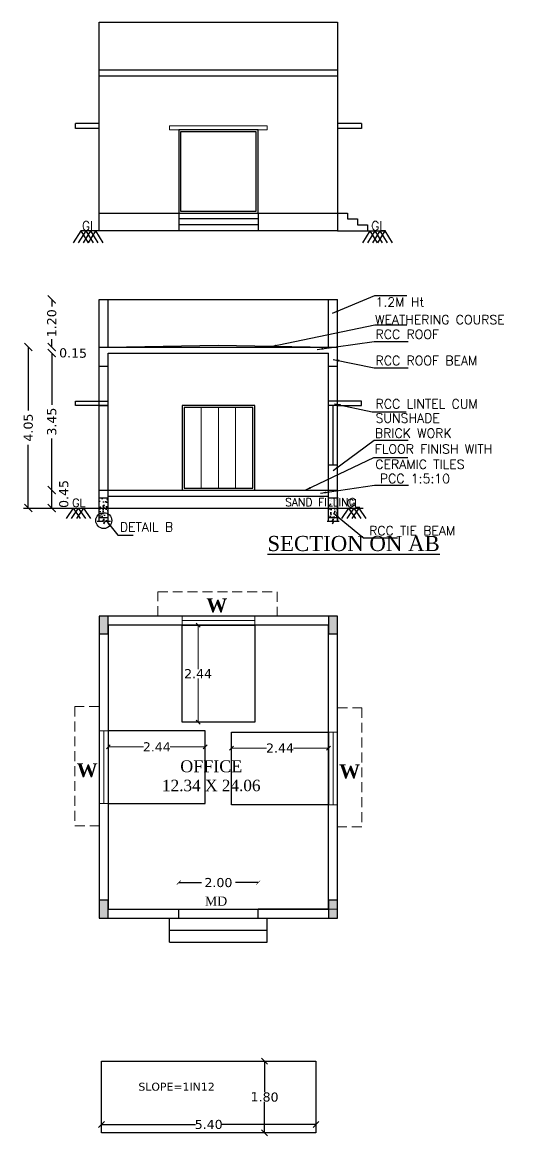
# Model space of a CAD drawing. Header units: metres. Extents: x 1610 to 5629, y 732 to 3974.
# Drawn here: x 1969.69 to 1982.06, y 873.53 to 901.55 of the extents above; entities that cross this region are included whole.
import ezdxf
from ezdxf.enums import TextEntityAlignment as Align

# ---------------------------------------------------------------- set-up
doc = ezdxf.new("R2010")
doc.units = ezdxf.units.M
doc.header["$MEASUREMENT"] = 0
doc.header["$PDMODE"] = 2
doc.header["$PDSIZE"] = 50
doc.linetypes.add('HIDDEN', pattern=[0.375, 0.25, -0.125])
doc.layers.get('0').update_dxf_attribs({"lineweight": 0})
doc.layers.get('Defpoints').update_dxf_attribs({"lineweight": 0})
for name, color, linetype in [('BLK_1_FLR_0_ROOM_1_LIGHT_VENTILATION_1', 3, 'Continuous'), ('BLK_3_FLR_0_AC_ROOM', 3, 'Continuous'), ('BLK_3_FLR_0_EXIT_WIDTH_DOOR', 2, 'Continuous'), ('BLK_3_FLR_0_WATER_CLOSET', 1, 'Continuous'), ('BLK_3_PARAPET_HT', 233, 'Continuous')]:
    doc.layers.add(name, color=color, linetype=linetype)
doc.layers.add('BLK_3_DA_RAMP_1', color=1, linetype='Continuous', plot=False)
for name, color, linetype, lineweight in [('BLK_3_FLR_0_BLT_UP_AREA', 18, 'Continuous', 0), ('BLK_3_HT_OF_BLDG', 5, 'Continuous', 50), ('BLK_3_PLINTH_HEIGHT', 7, 'Continuous', 30)]:
    doc.layers.add(name, color=color, linetype=linetype, lineweight=lineweight)
doc.styles.add('Isa-', font='times.ttf')
doc.styles.get("Standard").update_dxf_attribs({"font": 'verdana.ttf', "height": 0.23})
doc.styles.add('STYLE2', font='romant.shx', dxfattribs={"width": 0.8, "height": 4})
doc.dimstyles.new('123', dxfattribs={"dimtxt": 0.3, "dimasz": 0.2, "dimexe": 0.18, "dimexo": 0.0625, "dimgap": 0.09, "dimtad": 0, "dimzin": 0, "dimdsep": 46, "dimtxsty": 'Standard', "dimblk": 'ARCHTICK', "dimcen": 0.09, "dimse1": 1, "dimse2": 1, "dimadec": 3, "dimazin": 0, "dimtfac": 1, "dimtofl": 0, "dimtmove": 0, "dimatfit": 3, "dimfxl": 0, "dimtolj": 1, "dimtzin": 0, "dimarcsym": 0})
doc.dimstyles.new('ISO-25', dxfattribs={"dimscale": 0, "dimtxt": 0.23, "dimasz": 0.15, "dimexe": 1.25, "dimexo": 0.625, "dimgap": 0, "dimtad": 0, "dimtih": 1, "dimtoh": 1, "dimzin": 1, "dimdsep": 46, "dimtxsty": 'Standard', "dimblk": 'OBLIQUE', "dimcen": 0, "dimse1": 1, "dimse2": 1, "dimclrd": 1, "dimclrt": 3, "dimadec": 0, "dimazin": 2, "dimtfac": 1, "dimtix": 1, "dimtofl": 0, "dimtmove": 0, "dimatfit": 3, "dimfxl": 0, "dimtolj": 1, "dimarcsym": 0})
doc.dimstyles.new('STANDARD$0', dxfattribs={"dimtxt": 0.23, "dimasz": 0.1, "dimexe": 2, "dimexo": 2, "dimgap": 0, "dimtad": 0, "dimzin": 0, "dimdsep": 46, "dimtxsty": 'Standard', "dimblk": 'OBLIQUE', "dimcen": -0.0625, "dimse1": 1, "dimse2": 1, "dimclrd": 7, "dimclre": 9, "dimclrt": 7, "dimadec": 0, "dimazin": 0, "dimtfac": 1, "dimtix": 1, "dimtofl": 0, "dimtmove": 2, "dimatfit": 3, "dimldrblk": 'OBLIQUE', "dimfxl": 0, "dimtolj": 1, "dimtzin": 0, "dimarcsym": 0})

# ---------------------------------------------------------------- blocks, each defined once
blk = doc.blocks.new('_ArchTick')
at = {"color": 0, "linetype": 'ByBlock', "const_width": 0.15}
blk.add_lwpolyline([(-0.5, -0.5), (0.5, 0.5)], dxfattribs=at)
blk = doc.blocks.new('*D71')
at = {"layer": 'BLK_3_FLR_0_EXIT_WIDTH_DOOR', "lineweight": -2}
for p, q in [((1973.63, 879.901), (1974.203, 879.901)), ((1975.63, 879.901), (1975.056, 879.901))]:
    blk.add_line(p, q, dxfattribs=at)
at = {"layer": 'Defpoints', "color": 0}
for p in [(1973.63, 879.901), (1973.63, 879.237), (1975.63, 879.237)]:
    blk.add_point(p, dxfattribs=at)
at = {"layer": 'BLK_3_FLR_0_EXIT_WIDTH_DOOR', "lineweight": -2, "xscale": 0.1, "yscale": 0.1, "zscale": 0.1, "rotation": 180}
blk.add_blockref('_ArchTick', (1973.63, 879.901), dxfattribs=at)
at = {"layer": 'BLK_3_FLR_0_EXIT_WIDTH_DOOR', "lineweight": -2, "xscale": 0.1, "yscale": 0.1, "zscale": 0.1}
blk.add_blockref('_ArchTick', (1975.63, 879.901), dxfattribs=at)
at = {"layer": 'BLK_3_FLR_0_EXIT_WIDTH_DOOR', "color": 7, "lineweight": -3, "insert": (1974.63, 879.901), "char_height": 0.23, "attachment_point": 5}
blk.add_mtext('\\A1;2.00', dxfattribs=at)
blk = doc.blocks.new('_Oblique')
at = {"color": 0, "linetype": 'ByBlock', "lineweight": -2}
blk.add_line((-0.5, -0.5), (0.5, 0.5), dxfattribs=at)
blk = doc.blocks.new('*D72')
at = {"layer": 'BLK_1_FLR_0_ROOM_1_LIGHT_VENTILATION_1', "color": 232, "lineweight": 0}
for p, q in [((1971.86, 883.318), (1972.741, 883.318)), ((1974.3, 883.318), (1973.419, 883.318))]:
    blk.add_line(p, q, dxfattribs=at)
at = {"layer": 'Defpoints', "color": 0}
for p in [(1971.86, 883.722), (1974.3, 883.722), (1971.86, 883.318)]:
    blk.add_point(p, dxfattribs=at)
at = {"layer": 'BLK_1_FLR_0_ROOM_1_LIGHT_VENTILATION_1', "color": 232, "lineweight": 0, "xscale": 0.1, "yscale": 0.1, "zscale": 0.1, "rotation": 180}
blk.add_blockref('_Oblique', (1971.86, 883.318), dxfattribs=at)
at = {"layer": 'BLK_1_FLR_0_ROOM_1_LIGHT_VENTILATION_1', "color": 232, "lineweight": 0, "xscale": 0.1, "yscale": 0.1, "zscale": 0.1}
blk.add_blockref('_Oblique', (1974.3, 883.318), dxfattribs=at)
at = {"layer": 'BLK_1_FLR_0_ROOM_1_LIGHT_VENTILATION_1', "color": 232, "insert": (1973.08, 883.318), "char_height": 0.23, "attachment_point": 5}
blk.add_mtext('\\A1;2.44', dxfattribs=at)
blk = doc.blocks.new('*D73')
at = {"layer": 'BLK_1_FLR_0_ROOM_1_LIGHT_VENTILATION_1', "color": 232, "lineweight": 0}
for p, q in [((1974.96, 883.287), (1975.841, 883.287)), ((1977.4, 883.287), (1976.519, 883.287))]:
    blk.add_line(p, q, dxfattribs=at)
at = {"layer": 'Defpoints', "color": 0}
for p in [(1974.96, 883.691), (1977.4, 883.691), (1977.4, 883.287)]:
    blk.add_point(p, dxfattribs=at)
at = {"layer": 'BLK_1_FLR_0_ROOM_1_LIGHT_VENTILATION_1', "color": 232, "lineweight": 0, "xscale": 0.1, "yscale": 0.1, "zscale": 0.1, "rotation": 180}
blk.add_blockref('_Oblique', (1974.96, 883.287), dxfattribs=at)
at = {"layer": 'BLK_1_FLR_0_ROOM_1_LIGHT_VENTILATION_1', "color": 232, "lineweight": 0, "xscale": 0.1, "yscale": 0.1, "zscale": 0.1}
blk.add_blockref('_Oblique', (1977.4, 883.287), dxfattribs=at)
at = {"layer": 'BLK_1_FLR_0_ROOM_1_LIGHT_VENTILATION_1', "color": 232, "insert": (1976.18, 883.287), "char_height": 0.23, "attachment_point": 5}
blk.add_mtext('\\A1;2.44', dxfattribs=at)
blk = doc.blocks.new('*D74')
at = {"layer": 'BLK_1_FLR_0_ROOM_1_LIGHT_VENTILATION_1', "color": 232, "lineweight": 0}
for p, q in [((1974.119, 886.378), (1974.119, 885.275)), ((1974.119, 883.938), (1974.119, 885.04))]:
    blk.add_line(p, q, dxfattribs=at)
at = {"layer": 'Defpoints', "color": 0}
for p in [(1973.715, 886.378), (1974.119, 886.378), (1973.715, 883.938)]:
    blk.add_point(p, dxfattribs=at)
at = {"layer": 'BLK_1_FLR_0_ROOM_1_LIGHT_VENTILATION_1', "color": 232, "lineweight": 0, "xscale": 0.1, "yscale": 0.1, "zscale": 0.1}
for p, rotation in [((1974.119, 886.378), 90), ((1974.119, 883.938), 270)]:
    blk.add_blockref('_Oblique', p, dxfattribs=dict(at, rotation=rotation))
at = {"layer": 'BLK_1_FLR_0_ROOM_1_LIGHT_VENTILATION_1', "color": 232, "insert": (1974.119, 885.158), "char_height": 0.23, "attachment_point": 5}
blk.add_mtext('\\A1;2.44', dxfattribs=at)
blk = doc.blocks.new('*D75')
at = {"color": 0, "linetype": 'ByBlock', "lineweight": -2}
for p, q in [((1970.437, 893.227), (1970.437, 891.927)), ((1970.437, 889.777), (1970.437, 891.077))]:
    blk.add_line(p, q, dxfattribs=at)
at = {"layer": 'Defpoints', "color": 0, "linetype": 'ByBlock'}
for p in [(1970.437, 893.227), (1971.63, 893.227), (1971.63, 889.777)]:
    blk.add_point(p, dxfattribs=at)
at = {"color": 0, "linetype": 'ByBlock', "lineweight": -2, "xscale": 0.2, "yscale": 0.2, "zscale": 0.2}
for p, rotation in [((1970.437, 893.227), 90), ((1970.437, 889.777), 270)]:
    blk.add_blockref('_ArchTick', p, dxfattribs=dict(at, rotation=rotation))
at = {"color": 0, "linetype": 'ByBlock', "lineweight": -3, "insert": (1970.437, 891.502), "char_height": 0.23, "attachment_point": 5, "rotation": 90}
blk.add_mtext('\\A1;3.45', dxfattribs=at)
blk = doc.blocks.new('*D76')
at = {"color": 0, "linetype": 'ByBlock', "lineweight": -2}
for p, q in [((1970.437, 893.377), (1970.437, 893.577)), ((1970.437, 893.227), (1970.437, 893.027))]:
    blk.add_line(p, q, dxfattribs=at)
at = {"layer": 'Defpoints', "color": 0, "linetype": 'ByBlock'}
for p in [(1970.437, 893.377), (1971.63, 893.377), (1971.63, 893.227)]:
    blk.add_point(p, dxfattribs=at)
at = {"color": 0, "linetype": 'ByBlock', "lineweight": -2, "xscale": 0.2, "yscale": 0.2, "zscale": 0.2}
for p, rotation in [((1970.437, 893.377), 270), ((1970.437, 893.227), 90)]:
    blk.add_blockref('_ArchTick', p, dxfattribs=dict(at, rotation=rotation))
at = {"color": 0, "linetype": 'ByBlock', "lineweight": -3, "insert": (1970.973, 893.226), "char_height": 0.23, "attachment_point": 5, "rotation": 359}
blk.add_mtext('\\A1;0.15', dxfattribs=at)
blk = doc.blocks.new('*D77')
at = {"color": 0, "linetype": 'ByBlock', "lineweight": -2}
for p, q in [((1969.846, 893.377), (1969.846, 891.784)), ((1969.846, 889.327), (1969.846, 890.92))]:
    blk.add_line(p, q, dxfattribs=at)
at = {"layer": 'Defpoints', "color": 0, "linetype": 'ByBlock'}
for p in [(1971.63, 893.377), (1969.846, 889.327), (1971.63, 889.327)]:
    blk.add_point(p, dxfattribs=at)
at = {"color": 0, "linetype": 'ByBlock', "lineweight": -2, "xscale": 0.2, "yscale": 0.2, "zscale": 0.2}
for p, rotation in [((1969.846, 893.377), 90), ((1969.846, 889.327), 270)]:
    blk.add_blockref('_ArchTick', p, dxfattribs=dict(at, rotation=rotation))
at = {"color": 0, "linetype": 'ByBlock', "lineweight": -3, "insert": (1969.846, 891.352), "char_height": 0.23, "attachment_point": 5, "rotation": 90}
blk.add_mtext('\\A1;4.05', dxfattribs=at)
blk = doc.blocks.new('*D83')
at = {"color": 0, "lineweight": -2}
for p, q in [((1970.437, 894.577), (1970.437, 894.395)), ((1970.437, 893.377), (1970.437, 893.56))]:
    blk.add_line(p, q, dxfattribs=at)
at = {"layer": 'Defpoints', "color": 0}
for p in [(1970.437, 894.577), (1971.86, 894.577), (1971.63, 893.377)]:
    blk.add_point(p, dxfattribs=at)
at = {"color": 0, "lineweight": -2, "xscale": 0.2, "yscale": 0.2, "zscale": 0.2}
for p, rotation in [((1970.437, 894.577), 90), ((1970.437, 893.377), 270)]:
    blk.add_blockref('_ArchTick', p, dxfattribs=dict(at, rotation=rotation))
at = {"color": 0, "lineweight": -3, "insert": (1970.437, 893.977), "char_height": 0.23, "attachment_point": 5, "rotation": 90}
blk.add_mtext('\\A1;1.20', dxfattribs=at)
blk = doc.blocks.new('*D78')
at = {"layer": 'BLK_3_PARAPET_HT', "color": 0, "lineweight": -2, "ltscale": 2}
for p, q in [((1970.437, 894.577), (1970.437, 894.395)), ((1970.437, 893.377), (1970.437, 893.56))]:
    blk.add_line(p, q, dxfattribs=at)
at = {"layer": 'Defpoints', "color": 0, "ltscale": 2}
for p in [(1970.437, 894.577), (1971.86, 894.577), (1971.63, 893.377)]:
    blk.add_point(p, dxfattribs=at)
at = {"layer": 'BLK_3_PARAPET_HT', "color": 0, "lineweight": -2, "ltscale": 2, "xscale": 0.2, "yscale": 0.2, "zscale": 0.2}
for p, rotation in [((1970.437, 894.577), 90), ((1970.437, 893.377), 270)]:
    blk.add_blockref('_ArchTick', p, dxfattribs=dict(at, rotation=rotation))
at = {"layer": 'BLK_3_PARAPET_HT', "color": 0, "lineweight": -3, "ltscale": 2, "insert": (1970.437, 893.977), "char_height": 0.23, "attachment_point": 5, "rotation": 90}
blk.add_mtext('\\A1;1.20', dxfattribs=at)
blk = doc.blocks.new('*D79')
at = {"layer": 'BLK_3_HT_OF_BLDG', "color": 0, "lineweight": -2, "ltscale": 2}
for p, q in [((1969.846, 893.377), (1969.846, 891.784)), ((1969.846, 889.327), (1969.846, 890.92))]:
    blk.add_line(p, q, dxfattribs=at)
at = {"layer": 'Defpoints', "color": 0, "ltscale": 2}
for p in [(1971.63, 893.377), (1969.846, 889.327), (1971.63, 889.327)]:
    blk.add_point(p, dxfattribs=at)
at = {"layer": 'BLK_3_HT_OF_BLDG', "color": 0, "lineweight": -2, "ltscale": 2, "xscale": 0.2, "yscale": 0.2, "zscale": 0.2}
for p, rotation in [((1969.846, 893.377), 90), ((1969.846, 889.327), 270)]:
    blk.add_blockref('_ArchTick', p, dxfattribs=dict(at, rotation=rotation))
at = {"layer": 'BLK_3_HT_OF_BLDG', "color": 0, "lineweight": -3, "ltscale": 2, "insert": (1969.846, 891.352), "char_height": 0.23, "attachment_point": 5, "rotation": 90}
blk.add_mtext('\\A1;4.05', dxfattribs=at)
blk = doc.blocks.new('*D80')
at = {"layer": 'BLK_3_FLR_0_AC_ROOM', "color": 0, "lineweight": -2}
for p, q in [((1970.437, 893.227), (1970.437, 891.927)), ((1970.437, 889.777), (1970.437, 891.077))]:
    blk.add_line(p, q, dxfattribs=at)
at = {"layer": 'Defpoints', "color": 0}
for p in [(1970.437, 893.227), (1971.63, 893.227), (1971.63, 889.777)]:
    blk.add_point(p, dxfattribs=at)
at = {"layer": 'BLK_3_FLR_0_AC_ROOM', "color": 0, "lineweight": -2, "xscale": 0.2, "yscale": 0.2, "zscale": 0.2}
for p, rotation in [((1970.437, 893.227), 90), ((1970.437, 889.777), 270)]:
    blk.add_blockref('_ArchTick', p, dxfattribs=dict(at, rotation=rotation))
at = {"layer": 'BLK_3_FLR_0_AC_ROOM', "color": 0, "insert": (1970.437, 891.502), "char_height": 0.23, "attachment_point": 5, "rotation": 90}
blk.add_mtext('\\A1;3.45', dxfattribs=at)
blk = doc.blocks.new('*D81')
at = {"layer": 'BLK_3_FLR_0_WATER_CLOSET', "color": 0, "lineweight": -2}
for p, q in [((1970.437, 893.227), (1970.437, 891.927)), ((1970.437, 889.777), (1970.437, 891.077))]:
    blk.add_line(p, q, dxfattribs=at)
at = {"layer": 'Defpoints', "color": 0}
for p in [(1970.437, 893.227), (1971.63, 893.227), (1971.63, 889.777)]:
    blk.add_point(p, dxfattribs=at)
at = {"layer": 'BLK_3_FLR_0_WATER_CLOSET', "color": 0, "lineweight": -2, "xscale": 0.2, "yscale": 0.2, "zscale": 0.2}
for p, rotation in [((1970.437, 893.227), 90), ((1970.437, 889.777), 270)]:
    blk.add_blockref('_ArchTick', p, dxfattribs=dict(at, rotation=rotation))
at = {"layer": 'BLK_3_FLR_0_WATER_CLOSET', "color": 0, "insert": (1970.437, 891.502), "char_height": 0.23, "attachment_point": 5, "rotation": 90}
blk.add_mtext('\\A1;3.45', dxfattribs=at)
blk = doc.blocks.new('*D82')
at = {"layer": 'BLK_3_PLINTH_HEIGHT', "color": 0, "lineweight": -2, "ltscale": 2}
blk.add_line((1970.437, 889.327), (1970.437, 889.777), dxfattribs=at)
at = {"layer": 'Defpoints', "color": 0, "ltscale": 2}
for p in [(1970.437, 889.777), (1971.63, 889.777), (1971.63, 889.327)]:
    blk.add_point(p, dxfattribs=at)
at = {"layer": 'BLK_3_PLINTH_HEIGHT', "color": 0, "lineweight": -2, "ltscale": 2, "xscale": 0.2, "yscale": 0.2, "zscale": 0.2}
for p, rotation in [((1970.437, 889.777), 90), ((1970.437, 889.327), 270)]:
    blk.add_blockref('_ArchTick', p, dxfattribs=dict(at, rotation=rotation))
at = {"layer": 'BLK_3_PLINTH_HEIGHT', "color": 0, "lineweight": -3, "ltscale": 2, "insert": (1970.74, 889.68), "char_height": 0.23, "attachment_point": 5, "rotation": 90}
blk.add_mtext('\\A1;0.45', dxfattribs=at)
blk = doc.blocks.new('*D86')
at = {"layer": 'BLK_3_DA_RAMP_1', "color": 1, "lineweight": -2, "ltscale": 2}
for p, q in [((1971.685, 873.815), (1974.051, 873.815)), ((1977.085, 873.815), (1974.719, 873.815))]:
    blk.add_line(p, q, dxfattribs=at)
at = {"layer": 'Defpoints', "color": 0, "ltscale": 2}
for p in [(1971.685, 873.815), (1971.685, 873.803), (1977.085, 873.607)]:
    blk.add_point(p, dxfattribs=at)
at = {"layer": 'BLK_3_DA_RAMP_1', "color": 1, "lineweight": -2, "ltscale": 2, "xscale": 0.15, "yscale": 0.15, "zscale": 0.15, "rotation": 180}
blk.add_blockref('_Oblique', (1971.685, 873.815), dxfattribs=at)
at = {"layer": 'BLK_3_DA_RAMP_1', "color": 1, "lineweight": -2, "ltscale": 2, "xscale": 0.15, "yscale": 0.15, "zscale": 0.15}
blk.add_blockref('_Oblique', (1977.085, 873.815), dxfattribs=at)
at = {"layer": 'BLK_3_DA_RAMP_1', "color": 3, "lineweight": 25, "ltscale": 2, "insert": (1974.385, 873.815), "char_height": 0.23, "attachment_point": 5}
blk.add_mtext('\\A1;5.40', dxfattribs=at)
blk = doc.blocks.new('*D87')
at = {"layer": 'BLK_3_DA_RAMP_1', "color": 1, "lineweight": -2, "ltscale": 2}
for p, q in [((1975.792, 875.407), (1975.792, 874.628)), ((1975.792, 873.607), (1975.792, 874.387))]:
    blk.add_line(p, q, dxfattribs=at)
at = {"layer": 'Defpoints', "color": 0, "ltscale": 2}
for p in [(1975.792, 875.407), (1977.085, 875.407), (1977.085, 873.607)]:
    blk.add_point(p, dxfattribs=at)
at = {"layer": 'BLK_3_DA_RAMP_1', "color": 1, "lineweight": -2, "ltscale": 2, "xscale": 0.15, "yscale": 0.15, "zscale": 0.15}
for p, rotation in [((1975.792, 875.407), 90), ((1975.792, 873.607), 270)]:
    blk.add_blockref('_Oblique', p, dxfattribs=dict(at, rotation=rotation))
at = {"layer": 'BLK_3_DA_RAMP_1', "color": 3, "lineweight": 25, "ltscale": 2, "insert": (1975.792, 874.507), "char_height": 0.23, "attachment_point": 5, "rotation": 359}
blk.add_mtext('\\A1;1.80', dxfattribs=at)

msp = doc.modelspace()

# ---------------------------------------------------------------- hatches: boundary and pattern name
at = {"linetype": 'ByBlock', "lineweight": -3}
h = msp.add_hatch(dxfattribs=at)
h.set_pattern_fill('AR-CONC', color=256, scale=0.03, style=0)
h.set_pattern_definition([(50, (1871.36546, 923.41966), (0.21517805, -0.01882564), [0.0225, -0.2475]), (355, (1871.36546, 923.41966), (-0.0416254, 0.22565764), [0.018, -0.198]), (100.4514, (1871.38339, 923.4181), (0.1735528, 0.20683186), [0.01912206, -0.21034263]), (46.1842, (1871.36546, 923.47966), (0.3201723, -0.0496557), [0.03375, -0.37125]), (96.6356, (1871.39214, 923.47553), (0.2803988, 0.2922354), [0.0286831, -0.3155139]), (351.1842, (1871.36546, 923.47966), (0.2803986, 0.2922356), [0.027, -0.297]), (21, (1871.39546, 923.46466), (0.17907212, -0.12078567), [0.0225, -0.2475]), (326, (1871.39546, 923.46466), (0.0729946, 0.217545), [0.018, -0.198]), (71.4514, (1871.41038, 923.4546), (0.2520668, 0.09675915), [0.01912206, -0.21034263]), (37.5, (1871.365456, 923.41966), (0.003647957, 0.099868156), [0, -0.1956, 0, -0.201, 0, -0.19875]), (7.5, (1871.36546, 923.41966), (0.07892086, 0.11832351), [0, -0.1146, 0, -0.1911, 0, -0.07575]), (327.5, (1871.298556, 923.41966), (0.16014673, -0.00676646), [0, -0.075, 0, -0.234, 0, -0.3105]), (317.5, (1871.26856, 923.41966), (0.17495585, 0.0300315), [0, -0.0975, 0, -0.1554, 0, -0.2205])])
h.paths.add_polyline_path([(1971.858, 889.577), (1971.63, 889.577), (1971.63, 889.327), (1971.858, 889.327)])
h.paths.add_polyline_path([(1971.858, 889.327), (1971.63, 889.327), (1971.63, 889.077), (1971.858, 889.077)])
h = msp.add_hatch(dxfattribs=at)
h.set_pattern_fill('AR-CONC', color=256, scale=0.03, style=0)
h.set_pattern_definition([(50, (1867.61346, 923.41966), (0.21517805, -0.01882564), [0.0225, -0.2475]), (355, (1867.61346, 923.41966), (-0.0416254, 0.22565764), [0.018, -0.198]), (100.4514, (1867.63139, 923.4181), (0.1735528, 0.20683186), [0.01912206, -0.21034263]), (46.1842, (1867.61346, 923.47966), (0.3201723, -0.0496557), [0.03375, -0.37125]), (96.6356, (1867.64014, 923.47553), (0.2803988, 0.2922354), [0.0286831, -0.3155139]), (351.1842, (1867.61346, 923.47966), (0.2803986, 0.2922356), [0.027, -0.297]), (21, (1867.64346, 923.46466), (0.17907212, -0.12078567), [0.0225, -0.2475]), (326, (1867.64346, 923.46466), (0.0729946, 0.217545), [0.018, -0.198]), (71.4514, (1867.65838, 923.4546), (0.2520668, 0.09675915), [0.01912206, -0.21034263]), (37.5, (1867.613456, 923.41966), (0.003647957, 0.099868156), [0, -0.1956, 0, -0.201, 0, -0.19875]), (7.5, (1867.61346, 923.41966), (0.07892086, 0.11832351), [0, -0.1146, 0, -0.1911, 0, -0.07575]), (327.5, (1867.546556, 923.41966), (0.16014673, -0.00676646), [0, -0.075, 0, -0.234, 0, -0.3105]), (317.5, (1867.51656, 923.41966), (0.17495585, 0.0300315), [0, -0.0975, 0, -0.1554, 0, -0.2205])])
h.paths.add_polyline_path([(1977.63, 889.577), (1977.401, 889.577), (1977.401, 889.327), (1977.63, 889.327)])
h.paths.add_polyline_path([(1977.63, 889.327), (1977.401, 889.327), (1977.401, 889.077), (1977.63, 889.077)])
at = {"lineweight": 25, "ltscale": 2}
for points in [[(1971.86, 886.158), (1971.86, 886.608), (1971.63, 886.608), (1971.63, 886.158)], [(1977.63, 886.158), (1977.63, 886.608), (1977.4, 886.608), (1977.4, 886.158)], [(1971.86, 879.008), (1971.86, 879.458), (1971.63, 879.458), (1971.63, 879.008)], [(1977.63, 879.008), (1977.63, 879.458), (1977.4, 879.458), (1977.4, 879.008)]]:
    msp.add_hatch(color=1, dxfattribs=at).paths.add_polyline_path(points)

# ---------------------------------------------------------------- linework, layer by layer
for p, q in [((1971.63, 899), (1971.03, 899)), ((1971.63, 898.88), (1971.03, 898.88)), ((1978.23, 899), (1977.63, 899)), ((1978.23, 898.88), (1977.63, 898.88)), ((1971.63, 896.75), (1977.63, 896.75)), ((1973.63, 896.75), (1973.63, 896.3)), ((1975.63, 896.75), (1975.63, 896.3)), ((1977.63, 896.75), (1977.88, 896.75)), ((1977.88, 896.75), (1977.88, 896.6)), ((1977.88, 896.6), (1978.13, 896.6)), ((1978.13, 896.6), (1978.13, 896.45)), ((1971.63, 896.3), (1971.164, 896.3)), ((1977.63, 896.3), (1971.63, 896.3)), ((1977.63, 896.3), (1978.814, 896.3)), ((1978.13, 896.45), (1978.38, 896.45)), ((1978.38, 896.45), (1978.38, 896.3)), ((1973.63, 879.007), (1973.63, 879.237)), ((1975.63, 879.007), (1975.63, 879.238)), ((1973.4, 878.407), (1973.4, 879.007)), ((1975.86, 878.407), (1975.86, 879.007))]:
    msp.add_line(p, q, dxfattribs=at)
for p, q in [((1975.86, 898.945), (1973.4, 898.945)), ((1973.4, 898.845), (1973.4, 898.945)), ((1973.63, 898.845), (1973.4, 898.845)), ((1975.63, 898.945), (1975.86, 898.945)), ((1975.63, 898.845), (1975.86, 898.845)), ((1975.86, 898.945), (1975.86, 898.845)), ((1974.198, 891.857), (1974.198, 889.827)), ((1974.63, 891.857), (1974.63, 889.827)), ((1975.063, 891.857), (1975.063, 889.827)), ((1977.63, 886.608), (1971.63, 886.608)), ((1971.63, 886.608), (1971.63, 879.008)), ((1977.63, 879.008), (1977.63, 886.608)), ((1977.4, 886.378), (1971.86, 886.378)), ((1971.86, 886.378), (1971.86, 879.237)), ((1977.4, 879.238), (1977.4, 886.378)), ((1971.86, 879.237), (1973.63, 879.237)), ((1975.63, 879.238), (1977.4, 879.238)), ((1975.63, 879.237), (1977.63, 879.237)), ((1971.63, 879.008), (1977.63, 879.008))]:
    msp.add_line(p, q)
at = {"lineweight": 25}
for p, q in [((1971.164, 896.3), (1970.979, 896.004)), ((1971.29, 896.3), (1971.105, 896.004)), ((1971.164, 896.3), (1971.349, 896.004)), ((1971.41, 896.3), (1971.225, 896.004)), ((1971.29, 896.3), (1971.475, 896.004)), ((1971.536, 896.3), (1971.351, 896.004)), ((1971.41, 896.3), (1971.595, 896.004)), ((1971.536, 896.3), (1971.721, 896.004)), ((1978.442, 896.3), (1978.257, 896.004)), ((1978.568, 896.3), (1978.383, 896.004)), ((1978.442, 896.3), (1978.627, 896.004)), ((1978.688, 896.3), (1978.503, 896.004)), ((1978.568, 896.3), (1978.753, 896.004)), ((1978.814, 896.3), (1978.629, 896.004)), ((1978.688, 896.3), (1978.873, 896.004)), ((1978.814, 896.3), (1978.999, 896.004))]:
    msp.add_line(p, q, dxfattribs=at)
at = {"linetype": 'ByBlock', "lineweight": -3}
for p, q in [((1971.63, 894.577), (1977.63, 894.577)), ((1971.63, 889.327), (1971.63, 894.577)), ((1971.86, 893.377), (1971.86, 894.577)), ((1977.4, 893.377), (1977.4, 894.577)), ((1977.63, 889.327), (1977.63, 894.577)), ((1971.63, 893.377), (1977.63, 893.377)), ((1971.86, 893.227), (1977.4, 893.227)), ((1971.86, 888.989), (1971.86, 893.227)), ((1977.4, 889.327), (1977.4, 893.227)), ((1971.63, 892.897), (1971.86, 892.897)), ((1977.4, 892.897), (1977.63, 892.897)), ((1971.63, 892.017), (1971.86, 892.017)), ((1971.63, 891.907), (1971.86, 891.907)), ((1971.858, 891.907), (1971.63, 891.907)), ((1977.63, 892.017), (1977.4, 892.017)), ((1977.63, 891.907), (1977.4, 891.907)), ((1977.515, 890.407), (1977.515, 891.907)), ((1977.63, 890.407), (1977.4, 890.407)), ((1971.63, 889.777), (1977.63, 889.777)), ((1971.63, 888.99), (1971.63, 889.597)), ((1971.63, 888.989), (1971.63, 889.597)), ((1971.86, 889.577), (1971.63, 889.577)), ((1971.861, 889.627), (1977.4, 889.627)), ((1977.4, 888.99), (1977.4, 889.597)), ((1977.4, 888.99), (1977.4, 889.597)), ((1977.63, 889.577), (1977.4, 889.577)), ((1977.63, 888.99), (1977.63, 889.597)), ((1977.63, 889.597), (1977.63, 888.99)), ((1977.63, 889.597), (1977.63, 888.99)), ((1969.723, 889.327), (1978.268, 889.327)), ((1970.974, 889.327), (1970.796, 889.063)), ((1971.104, 889.327), (1970.926, 889.063)), ((1970.974, 889.327), (1971.152, 889.063)), ((1971.234, 889.327), (1971.056, 889.063)), ((1971.104, 889.327), (1971.282, 889.063)), ((1971.234, 889.327), (1971.411, 889.063)), ((1977.905, 889.327), (1977.728, 889.063)), ((1978.035, 889.327), (1977.857, 889.063)), ((1977.905, 889.327), (1978.083, 889.063)), ((1978.165, 889.327), (1977.987, 889.063)), ((1978.035, 889.327), (1978.213, 889.063)), ((1978.165, 889.327), (1978.343, 889.063)), ((1971.86, 889.077), (1971.63, 889.077)), ((1971.71, 888.989), (1971.745, 889.053)), ((1971.745, 889.053), (1971.745, 888.928)), ((1977.63, 889.077), (1977.4, 889.077)), ((1977.48, 888.99), (1977.515, 889.053)), ((1977.515, 889.053), (1977.497, 888.93)), ((1971.71, 888.989), (1971.58, 888.989)), ((1971.745, 888.929), (1971.782, 888.989)), ((1971.911, 888.989), (1971.782, 888.989)), ((1977.48, 888.99), (1977.363, 888.99)), ((1977.497, 888.93), (1977.534, 888.99)), ((1977.668, 888.99), (1977.534, 888.99))]:
    msp.add_line(p, q, dxfattribs=at)
at = {"lineweight": -3}
for p, q in [((1971.86, 893.377), (1974.625, 893.427)), ((1974.625, 893.427), (1977.4, 893.377))]:
    msp.add_line(p, q, dxfattribs=at)
at = {"color": 7, "linetype": 'HIDDEN'}
for p, q in [((1973.105, 886.608), (1973.105, 887.218)), ((1973.105, 887.218), (1976.105, 887.218)), ((1976.105, 887.218), (1976.105, 886.608)), ((1971.63, 884.332), (1971.02, 884.332)), ((1971.02, 884.332), (1971.02, 881.332)), ((1977.63, 884.301), (1978.24, 884.301)), ((1978.24, 884.301), (1978.24, 881.301)), ((1971.02, 881.332), (1971.63, 881.332)), ((1978.24, 881.301), (1977.63, 881.301))]:
    msp.add_line(p, q, dxfattribs=at)
at = {"color": 7}
for p, q in [((1973.715, 886.608), (1973.715, 886.378)), ((1973.715, 886.493), (1975.545, 886.493)), ((1975.545, 886.608), (1975.545, 886.378)), ((1971.63, 883.722), (1971.86, 883.722)), ((1971.745, 883.722), (1971.745, 881.892)), ((1977.63, 883.691), (1977.4, 883.691)), ((1977.515, 883.691), (1977.515, 881.861)), ((1971.63, 881.892), (1971.86, 881.892)), ((1977.63, 881.861), (1977.4, 881.861))]:
    msp.add_line(p, q, dxfattribs=at)
at = {"lineweight": 25, "ltscale": 2}
for points in [[(1971.63, 896.3), (1971.63, 901.55), (1977.63, 901.55), (1977.63, 896.3)], [(1971.63, 900.35), (1977.63, 900.35)], [(1971.63, 900.2), (1977.63, 900.2)], [(1971.03, 898.88), (1971.03, 899)], [(1978.23, 899), (1978.23, 898.88)], [(1973.68, 896.8), (1975.58, 896.8), (1975.58, 898.795), (1973.68, 898.795)], [(1974.605, 898.795), (1973.68, 898.795), (1973.68, 896.8), (1974.605, 896.8)], [(1975.63, 896.6), (1973.63, 896.6)], [(1977.63, 896.3), (1971.63, 896.3)], [(1975.63, 896.45), (1973.63, 896.45)], [(1973.4, 878.707), (1975.86, 878.707)], [(1973.4, 878.407), (1975.86, 878.407)]]:
    msp.add_lwpolyline(points, dxfattribs=at)
for points in [[(1973.63, 896.75), (1975.63, 896.75), (1975.63, 898.845), (1973.63, 898.845)], [(1971.63, 886.158), (1971.86, 886.158), (1971.86, 886.608), (1971.63, 886.608)], [(1977.4, 886.158), (1977.63, 886.158), (1977.63, 886.608), (1977.4, 886.608)], [(1971.63, 879.008), (1971.86, 879.008), (1971.86, 879.458), (1971.63, 879.458)], [(1977.4, 879.008), (1977.63, 879.008), (1977.63, 879.458), (1977.4, 879.458)]]:
    msp.add_lwpolyline(points, close=True, dxfattribs=at)
at = {"linetype": 'ByBlock', "lineweight": -3}
for points in [[(1971.63, 891.907), (1971.03, 891.907), (1971.03, 892.017), (1971.63, 892.017)], [(1977.63, 891.907), (1978.23, 891.907), (1978.23, 892.017), (1977.63, 892.017)]]:
    msp.add_lwpolyline(points, dxfattribs=at)
at = {"lineweight": -3}
for points in [[(1973.715, 889.777), (1975.545, 889.777), (1975.545, 891.907), (1973.715, 891.907)], [(1973.765, 889.827), (1975.495, 889.827), (1975.495, 891.857), (1973.765, 891.857)]]:
    msp.add_lwpolyline(points, close=True, dxfattribs=at)
at = {"linetype": 'ByBlock', "lineweight": -3}
msp.add_circle((1971.746, 889.013), 0.201, dxfattribs=at)
at = {"layer": 'BLK_1_FLR_0_ROOM_1_LIGHT_VENTILATION_1'}
for points in [[(1973.715, 886.378), (1975.545, 886.378), (1975.545, 883.938), (1973.715, 883.938)], [(1971.86, 883.722), (1971.86, 881.892), (1974.3, 881.892), (1974.3, 883.722)], [(1977.4, 883.691), (1977.4, 881.861), (1974.96, 881.861), (1974.96, 883.691)]]:
    msp.add_lwpolyline(points, close=True, dxfattribs=at)
at = {"layer": 'BLK_3_DA_RAMP_1', "lineweight": 25, "ltscale": 2}
msp.add_lwpolyline([(1977.085, 873.607), (1977.085, 873.607), (1971.685, 873.607), (1971.685, 875.407), (1977.085, 875.407), (1977.085, 873.607)], close=True, dxfattribs=at)
at = {"layer": 'BLK_3_FLR_0_AC_ROOM', "color": 2, "lineweight": 25, "ltscale": 0.25}
msp.add_lwpolyline([(1971.86, 879.237), (1977.4, 879.237), (1977.4, 886.378), (1971.86, 886.378)], close=True, dxfattribs=at)
at = {"layer": 'BLK_3_FLR_0_BLT_UP_AREA', "color": 18, "lineweight": -3}
msp.add_lwpolyline([(1977.63, 886.608), (1971.63, 886.608), (1971.63, 879.008), (1977.63, 879.008)], close=True, dxfattribs=at)

# ---------------------------------------------------------------- texts
at = {"style": 'STYLE2'}
for p in [(1971.38, 896.314), (1978.659, 896.314)]:
    msp.add_text('GL', height=0.2284, dxfattribs=at).set_placement(p, align=Align.CENTER)
at = {"linetype": 'ByBlock', "lineweight": -3, "style": 'STYLE2'}
for s, height, p in [('1.2M Ht', 0.23, (1978.584, 894.395)), ('WEATHERING COURSE', 0.23, (1978.571, 893.951)), ('RCC ROOF ', 0.23, (1978.584, 893.584)), ('RCC ROOF BEAM', 0.23, (1978.584, 892.923)), ('RCC LINTEL CUM', 0.23, (1978.584, 891.833)), ('SUNSHADE', 0.23, (1978.584, 891.475)), ('BRICK WORK ', 0.23, (1978.567, 891.095)), ('FLOOR FINISH WITH ', 0.23, (1978.563, 890.697)), ('CERAMIC TILES', 0.23, (1978.577, 890.313)), ('PCC 1:5:10', 0.23, (1978.692, 889.954)), ('SAND FILLING', 0.2, (1976.305, 889.374)), ('DETAIL B', 0.23, (1972.15, 888.736)), ('RCC TIE BEAM ', 0.23, (1978.422, 888.643))]:
    msp.add_text(s, height=height, dxfattribs=at).set_placement(p)
at = {"linetype": 'ByBlock', "lineweight": -3}
for s, height, style, p in [('GL', 0.2044, 'STYLE2', (1971.118, 889.354)), ('GL', 0.2044, 'STYLE2', (1978.028, 889.349)), ('%%USECTION ON AB', 0.38, 'Isa-', (1978.03, 888.245))]:
    msp.add_text(s, height=height, dxfattribs=dict(at, style=style)).set_placement(p, align=Align.CENTER)
at = {"linetype": 'ByBlock', "lineweight": -3, "style": 'Isa-'}
for s, height, p in [('OFFICE', 0.3, (1974.45, 882.829)), ('12.34 X 24.06', 0.28696, (1974.45, 882.346)), ('MD', 0.23, (1974.571, 879.436))]:
    msp.add_text(s, height=height, dxfattribs=at).set_placement(p, align=Align.MIDDLE_CENTER)
at = {"color": 7, "char_height": 0.34775, "width": 0.48464}
for insert, attachment_point in [((1974.326, 887.054), 1), ((1971.065, 882.904), 1), ((1978.194, 882.874), 3)]:
    msp.add_mtext('{\\fTimes New Roman|b1|i0|c0|p18;W}', dxfattribs=dict(at, insert=insert, attachment_point=attachment_point))
at = {"layer": 'BLK_3_DA_RAMP_1', "lineweight": 25, "ltscale": 2, "insert": (1972.616, 874.866), "char_height": 0.2, "width": 1.54365, "attachment_point": 1}
msp.add_mtext('SLOPE=1IN12', dxfattribs=at)

# ---------------------------------------------------------------- dimensions: what is measured, and where the dimension line sits
at = {"lineweight": -3}
dim = msp.add_linear_dim(base=(1970.437, 894.577), p1=(1971.63, 893.377), p2=(1971.86, 894.577), angle=90, dimstyle='123', dxfattribs=at)
dim.commit()
dim.dimension.update_dxf_attribs({"geometry": '*D83', "text_midpoint": (1970.437, 893.977)})
at = {"linetype": 'ByBlock', "lineweight": -3}
for base, p1, p2, picture, middle in [((1969.846, 889.327), (1971.63, 893.377), (1971.63, 889.327), '*D77', (1969.846, 891.352)), ((1970.437, 893.227), (1971.63, 889.777), (1971.63, 893.227), '*D75', (1970.437, 891.502))]:
    dim = msp.add_linear_dim(base=base, p1=p1, p2=p2, angle=90, dimstyle='123', dxfattribs=at)
    dim.commit()
    dim.dimension.update_dxf_attribs({"geometry": picture, "text_midpoint": middle, "text_rotation": 90})
dim = msp.add_linear_dim(base=(1970.437, 893.377), p1=(1971.63, 893.227), p2=(1971.63, 893.377), angle=90, dimstyle='123', override={"dimtmove": 2}, dxfattribs=at)
dim.commit()
dim.dimension.update_dxf_attribs({"geometry": '*D76', "text_midpoint": (1970.973, 893.226), "dimtype": 160, "text_rotation": 359})
at = {"layer": 'BLK_1_FLR_0_ROOM_1_LIGHT_VENTILATION_1', "color": 232}
for base, p1, p2, angle, picture, middle in [((1974.119, 886.378), (1973.715, 883.938), (1973.715, 886.378), 270, '*D74', (1974.119, 885.158)), ((1977.4, 883.287), (1974.96, 883.691), (1977.4, 883.691), 180, '*D73', (1976.18, 883.287))]:
    dim = msp.add_linear_dim(base=base, p1=p1, p2=p2, angle=angle, dimstyle='ISO-25', override={"dimscale": 1, "dimasz": 0.1, "dimclrd": 232, "dimclrt": 232, "dimfxl": 0.2, "dimfxlon": 1, "dimlwd": 0}, dxfattribs=at)
    dim.commit()
    dim.dimension.update_dxf_attribs({"geometry": picture, "text_midpoint": middle})
dim = msp.add_linear_dim(base=(1971.86, 883.318), p1=(1974.3, 883.722), p2=(1971.86, 883.722), dimstyle='ISO-25', override={"dimscale": 1, "dimasz": 0.1, "dimclrd": 232, "dimclrt": 232, "dimfxl": 0.2, "dimfxlon": 1, "dimlwd": 0}, dxfattribs=at)
dim.commit()
dim.dimension.update_dxf_attribs({"geometry": '*D72', "text_midpoint": (1973.08, 883.318)})
at = {"layer": 'BLK_3_DA_RAMP_1', "lineweight": 25, "ltscale": 2}
dim = msp.add_linear_dim(base=(1975.792, 875.407), p1=(1977.085, 873.607), p2=(1977.085, 875.407), angle=90, dimstyle='ISO-25', override={"dimscale": 1}, dxfattribs=at)
dim.commit()
dim.dimension.update_dxf_attribs({"geometry": '*D87', "text_midpoint": (1975.792, 874.507), "text_rotation": 359})
dim = msp.add_linear_dim(base=(1971.685, 873.815), p1=(1977.085, 873.607), p2=(1971.685, 873.803), angle=180, dimstyle='ISO-25', override={"dimscale": 1}, dxfattribs=at)
dim.commit()
dim.dimension.update_dxf_attribs({"geometry": '*D86', "text_midpoint": (1974.385, 873.815)})
at = {"layer": 'BLK_3_FLR_0_AC_ROOM'}
dim = msp.add_linear_dim(base=(1970.437, 893.227), p1=(1971.63, 889.777), p2=(1971.63, 893.227), angle=90, dimstyle='123', dxfattribs=at)
dim.commit()
dim.dimension.update_dxf_attribs({"geometry": '*D80', "text_midpoint": (1970.437, 891.502), "text_rotation": 90})
at = {"layer": 'BLK_3_FLR_0_EXIT_WIDTH_DOOR', "lineweight": -3}
dim = msp.add_linear_dim(base=(1973.63, 879.901), p1=(1975.63, 879.237), p2=(1973.63, 879.237), dimstyle='STANDARD$0', override={"dimtxt": 0.21, "dimexe": 0.18, "dimexo": 0.0625, "dimgap": 0.09, "dimtih": 1, "dimtoh": 1, "dimblk1": 'ArchTick', "dimblk2": 'ArchTick', "dimsah": 1, "dimcen": 0.09, "dimclrd": 256, "dimclre": 0, "dimtdec": 4, "dimtix": 0, "dimtmove": 0}, dxfattribs=at)
dim.commit()
dim.dimension.update_dxf_attribs({"geometry": '*D71', "text_midpoint": (1974.63, 879.901)})
at = {"layer": 'BLK_3_FLR_0_WATER_CLOSET'}
dim = msp.add_linear_dim(base=(1970.437, 893.227), p1=(1971.63, 889.777), p2=(1971.63, 893.227), angle=90, dimstyle='123', dxfattribs=at)
dim.commit()
dim.dimension.update_dxf_attribs({"geometry": '*D81', "text_midpoint": (1970.437, 891.502), "text_rotation": 90})
at = {"layer": 'BLK_3_HT_OF_BLDG', "lineweight": -3, "ltscale": 2}
dim = msp.add_linear_dim(base=(1969.846, 889.327), p1=(1971.63, 893.377), p2=(1971.63, 889.327), angle=90, dimstyle='123', dxfattribs=at)
dim.commit()
dim.dimension.update_dxf_attribs({"geometry": '*D79', "text_midpoint": (1969.846, 891.352), "text_rotation": 90})
at = {"layer": 'BLK_3_PARAPET_HT', "lineweight": -3, "ltscale": 2}
dim = msp.add_linear_dim(base=(1970.437, 894.577), p1=(1971.63, 893.377), p2=(1971.86, 894.577), angle=90, dimstyle='123', dxfattribs=at)
dim.commit()
dim.dimension.update_dxf_attribs({"geometry": '*D78', "text_midpoint": (1970.437, 893.977)})
at = {"layer": 'BLK_3_PLINTH_HEIGHT', "lineweight": -3, "ltscale": 2}
dim = msp.add_linear_dim(base=(1970.437, 889.777), p1=(1971.63, 889.327), p2=(1971.63, 889.777), angle=90, dimstyle='123', override={"dimtmove": 2}, dxfattribs=at)
dim.commit()
dim.dimension.update_dxf_attribs({"geometry": '*D82', "text_midpoint": (1970.74, 889.68), "dimtype": 160})

# ---------------------------------------------------------------- leaders
at = {"linetype": 'ByBlock', "lineweight": -3}
for points in [[(1977.5, 894.23), (1978.562, 894.672), (1979.369, 894.672)], [(1975.947, 893.388), (1978.562, 893.937), (1979.369, 893.937)], [(1977.116, 893.312), (1978.551, 893.518), (1979.408, 893.518)], [(1977.518, 893.061), (1978.551, 892.857), (1979.408, 892.857)], [(1977.554, 891.953), (1978.496, 891.749), (1979.353, 891.749)], [(1977.518, 890.273), (1978.551, 891.032), (1979.408, 891.032)], [(1976.813, 889.775), (1978.537, 890.601), (1979.394, 890.601)], [(1977.195, 889.698), (1978.557, 889.906), (1979.414, 889.906)], [(1971.795, 889.023), (1972.095, 888.643), (1972.485, 888.643)], [(1977.527, 889.195), (1978.283, 888.579), (1979.14, 888.579)]]:
    msp.add_leader(points, dimstyle='ISO-25', override={"dimscale": 1}, dxfattribs=at)

doc.saveas('drawing.dxf')
